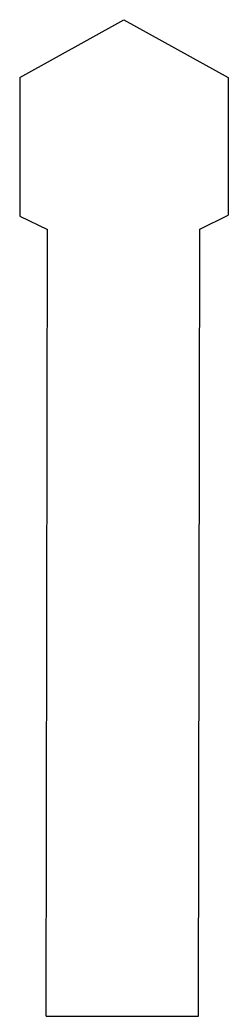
# Model space of a CAD drawing. Extents: x 397 to 469, y 217 to 563.
import ezdxf

# ---------------------------------------------------------------- set-up
doc = ezdxf.new("R2010")
doc.units = 0
doc.layers.add('MODELSKETCH_VISIBLE', color=7, linetype='CONTINUOUS')

msp = doc.modelspace()

# ---------------------------------------------------------------- linework, layer by layer
at = {"layer": 'MODELSKETCH_VISIBLE'}
for p, q in [((396.88, 543.01), (433.07, 563.01)), ((433.07, 563.01), (469.27, 543.01)), ((396.88, 543.01), (396.88, 494.84)), ((469.27, 543.01), (469.27, 495.17)), ((396.88, 494.84), (406.44, 490.19)), ((459.44, 490.31), (469.27, 495.17)), ((405.96, 217), (406.44, 490.19)), ((458.96, 217), (459.44, 490.31)), ((405.96, 217), (458.96, 217))]:
    msp.add_line(p, q, dxfattribs=at)

doc.saveas('drawing.dxf')
